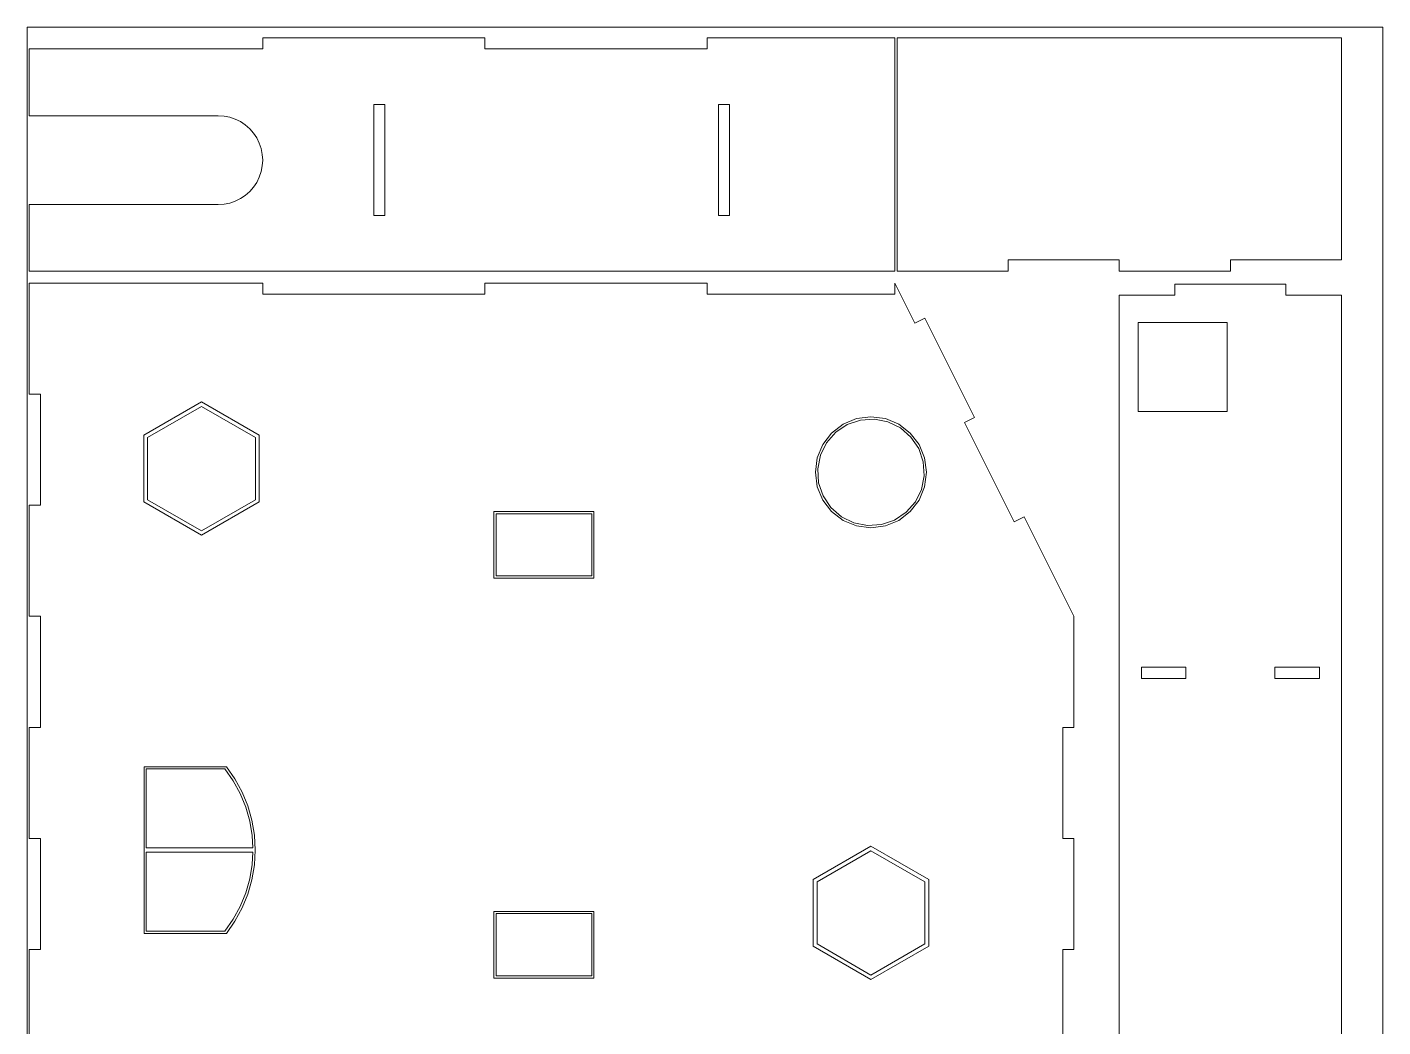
# Model space of a CAD drawing. Header units: millimetres. Extents: x -9 to 562, y -427 to 417.
# Drawn here: x -9 to 562, y -5 to 417 of the extents above; entities that cross this region are included whole.
import ezdxf

# ---------------------------------------------------------------- set-up
doc = ezdxf.new("R2010")
doc.units = ezdxf.units.MM
doc.header["$MEASUREMENT"] = 0
doc.layers.add('1', color=1, linetype='Continuous')
doc.layers.add('2', color=5, linetype='Continuous')

msp = doc.modelspace()

# ---------------------------------------------------------------- linework, layer by layer
at = {"lineweight": 5}
for points, knots in [([(90, 412.69), (90, 412.69), (90, 412.69), (90, 412.69), (90, 412.69), (90, 412.69), (90, 408), (90, 408)], [0, 0, 0, 0, 0.333333, 0.333333, 0.333333, 0.333333, 1, 1, 1, 1]), ([(183.75, 412.69), (183.75, 412.69), (183.75, 412.69), (183.75, 412.69), (183.75, 412.69), (183.75, 412.69), (183.75, 408), (183.75, 408)], [0, 0, 0, 0, 0.333333, 0.333333, 0.333333, 0.333333, 1, 1, 1, 1]), ([(356.63, 412.69), (356.63, 412.69), (277.5, 412.69), (277.5, 412.69), (277.5, 412.69), (277.5, 412.69), (277.5, 408), (277.5, 408), (277.5, 408), (277.5, 408), (183.75, 408), (183.75, 408), (183.75, 408), (183.75, 408), (183.75, 408), (183.75, 408)], [0, 0, 0, 0, 0.2, 0.2, 0.2, 0.2, 0.4, 0.4, 0.4, 0.4, 0.6, 0.6, 0.6, 0.6, 1, 1, 1, 1]), ([(356.63, 314.25), (356.63, 314.25), (356.63, 314.25), (356.63, 314.25), (356.63, 314.25), (356.63, 314.25), (356.63, 412.69), (356.63, 412.69)], [0, 0, 0, 0, 0.333333, 0.333333, 0.333333, 0.333333, 1, 1, 1, 1]), ([(545.07, 412.69), (545.07, 412.69), (545.07, 412.69), (545.07, 412.69), (545.07, 412.69), (545.07, 412.69), (357.57, 412.69), (357.57, 412.69), (357.57, 412.69), (357.57, 412.69), (357.57, 314.25), (357.57, 314.25), (357.57, 314.25), (357.57, 314.25), (404.45, 314.25), (404.45, 314.25)], [0, 0, 0, 0, 0.2, 0.2, 0.2, 0.2, 0.4, 0.4, 0.4, 0.4, 0.6, 0.6, 0.6, 0.6, 1, 1, 1, 1]), ([(498.2, 318.94), (498.2, 318.94), (498.2, 318.94), (498.2, 318.94), (498.2, 318.94), (498.2, 318.94), (545.07, 318.94), (545.07, 318.94), (545.07, 318.94), (545.07, 318.94), (545.07, 412.69), (545.07, 412.69)], [0, 0, 0, 0, 0.25, 0.25, 0.25, 0.25, 0.5, 0.5, 0.5, 0.5, 1, 1, 1, 1]), ([(90, 408), (90, 408), (-8.44, 408), (-8.44, 408), (-8.44, 408), (-8.44, 408), (-8.44, 379.8), (-8.44, 379.8), (-8.44, 379.8), (-8.44, 379.8), (-8.44, 379.8), (-8.44, 379.8)], [0, 0, 0, 0, 0.25, 0.25, 0.25, 0.25, 0.5, 0.5, 0.5, 0.5, 1, 1, 1, 1]), ([(141.56, 384.56), (141.56, 384.56), (141.56, 384.56), (141.56, 384.56), (141.56, 384.56), (141.56, 384.56), (141.56, 337.69), (141.56, 337.69), (141.56, 337.69), (141.56, 337.69), (136.88, 337.69), (136.88, 337.69), (136.88, 337.69), (136.88, 337.69), (136.88, 384.56), (136.88, 384.56), (136.88, 384.56), (136.88, 384.56), (141.56, 384.56), (141.56, 384.56)], [0, 0, 0, 0, 0.166667, 0.166667, 0.166667, 0.166667, 0.333333, 0.333333, 0.333333, 0.333333, 0.5, 0.5, 0.5, 0.5, 0.666667, 0.666667, 0.666667, 0.666667, 1, 1, 1, 1]), ([(282.19, 384.56), (282.19, 384.56), (282.19, 384.56), (282.19, 384.56), (282.19, 384.56), (282.19, 384.56), (286.88, 384.56), (286.88, 384.56), (286.88, 384.56), (286.88, 384.56), (286.88, 337.69), (286.88, 337.69), (286.88, 337.69), (286.88, 337.69), (282.19, 337.69), (282.19, 337.69), (282.19, 337.69), (282.19, 337.69), (282.19, 384.56), (282.19, 384.56)], [0, 0, 0, 0, 0.166667, 0.166667, 0.166667, 0.166667, 0.333333, 0.333333, 0.333333, 0.333333, 0.5, 0.5, 0.5, 0.5, 0.666667, 0.666667, 0.666667, 0.666667, 1, 1, 1, 1]), ([(90, 361.05), (90, 361.05), (89.84, 363.5), (89.84, 363.5), (89.84, 363.5), (89.84, 363.5), (89.36, 365.9), (89.36, 365.9), (89.36, 365.9), (89.36, 365.9), (88.57, 368.23), (88.57, 368.23), (88.57, 368.23), (88.57, 368.23), (87.49, 370.43), (87.49, 370.43), (87.49, 370.43), (87.49, 370.43), (86.13, 372.46), (86.13, 372.46), (86.13, 372.46), (86.13, 372.46), (84.51, 374.31), (84.51, 374.31), (84.51, 374.31), (84.51, 374.31), (82.66, 375.93), (82.66, 375.93), (82.66, 375.93), (82.66, 375.93), (80.62, 377.29), (80.62, 377.29), (80.62, 377.29), (80.62, 377.29), (78.43, 378.37), (78.43, 378.37), (78.43, 378.37), (78.43, 378.37), (76.1, 379.16), (76.1, 379.16), (76.1, 379.16), (76.1, 379.16), (73.7, 379.64), (73.7, 379.64), (73.7, 379.64), (73.7, 379.64), (71.25, 379.8), (71.25, 379.8), (71.25, 379.8), (71.25, 379.8), (-8.44, 379.8), (-8.44, 379.8)], [0, 0, 0, 0, 0.071429, 0.071429, 0.071429, 0.071429, 0.142857, 0.142857, 0.142857, 0.142857, 0.214286, 0.214286, 0.214286, 0.214286, 0.285714, 0.285714, 0.285714, 0.285714, 0.357143, 0.357143, 0.357143, 0.357143, 0.428571, 0.428571, 0.428571, 0.428571, 0.5, 0.5, 0.5, 0.5, 0.571429, 0.571429, 0.571429, 0.571429, 0.642857, 0.642857, 0.642857, 0.642857, 0.714286, 0.714286, 0.714286, 0.714286, 0.785714, 0.785714, 0.785714, 0.785714, 0.857143, 0.857143, 0.857143, 0.857143, 1, 1, 1, 1]), ([(90, 361.05), (90, 361.05), (90, 361.05), (90, 361.05), (90, 361.05), (90, 361.05), (89.84, 358.6), (89.84, 358.6), (89.84, 358.6), (89.84, 358.6), (89.36, 356.2), (89.36, 356.2), (89.36, 356.2), (89.36, 356.2), (88.57, 353.88), (88.57, 353.88), (88.57, 353.88), (88.57, 353.88), (87.49, 351.68), (87.49, 351.68), (87.49, 351.68), (87.49, 351.68), (86.13, 349.64), (86.13, 349.64), (86.13, 349.64), (86.13, 349.64), (84.51, 347.79), (84.51, 347.79), (84.51, 347.79), (84.51, 347.79), (82.66, 346.18), (82.66, 346.18), (82.66, 346.18), (82.66, 346.18), (80.62, 344.81), (80.62, 344.81), (80.62, 344.81), (80.62, 344.81), (78.43, 343.73), (78.43, 343.73), (78.43, 343.73), (78.43, 343.73), (76.1, 342.94), (76.1, 342.94), (76.1, 342.94), (76.1, 342.94), (73.7, 342.46), (73.7, 342.46), (73.7, 342.46), (73.7, 342.46), (71.25, 342.3), (71.25, 342.3)], [0, 0, 0, 0, 0.071429, 0.071429, 0.071429, 0.071429, 0.142857, 0.142857, 0.142857, 0.142857, 0.214286, 0.214286, 0.214286, 0.214286, 0.285714, 0.285714, 0.285714, 0.285714, 0.357143, 0.357143, 0.357143, 0.357143, 0.428571, 0.428571, 0.428571, 0.428571, 0.5, 0.5, 0.5, 0.5, 0.571429, 0.571429, 0.571429, 0.571429, 0.642857, 0.642857, 0.642857, 0.642857, 0.714286, 0.714286, 0.714286, 0.714286, 0.785714, 0.785714, 0.785714, 0.785714, 0.857143, 0.857143, 0.857143, 0.857143, 1, 1, 1, 1]), ([(-8.44, 342.3), (-8.44, 342.3), (-8.44, 342.3), (-8.44, 342.3), (-8.44, 342.3), (-8.44, 342.3), (-8.44, 314.25), (-8.44, 314.25)], [0, 0, 0, 0, 0.333333, 0.333333, 0.333333, 0.333333, 1, 1, 1, 1]), ([(404.45, 314.25), (404.45, 314.25), (404.45, 318.94), (404.45, 318.94), (404.45, 318.94), (404.45, 318.94), (451.32, 318.94), (451.32, 318.94), (451.32, 318.94), (451.32, 318.94), (451.32, 318.94), (451.32, 318.94)], [0, 0, 0, 0, 0.25, 0.25, 0.25, 0.25, 0.5, 0.5, 0.5, 0.5, 1, 1, 1, 1]), ([(498.2, 314.25), (498.2, 314.25), (498.2, 314.25), (498.2, 314.25), (498.2, 314.25), (498.2, 314.25), (498.2, 318.94), (498.2, 318.94)], [0, 0, 0, 0, 0.333333, 0.333333, 0.333333, 0.333333, 1, 1, 1, 1]), ([(-8.44, 314.25), (-8.44, 314.25), (-8.44, 314.25), (-8.44, 314.25), (-8.44, 314.25), (-8.44, 314.25), (356.63, 314.25), (356.63, 314.25)], [0, 0, 0, 0, 0.333333, 0.333333, 0.333333, 0.333333, 1, 1, 1, 1]), ([(-8.44, 309.19), (-8.44, 309.19), (-8.44, 309.19), (-8.44, 309.19), (-8.44, 309.19), (-8.44, 309.19), (-8.44, 262.31), (-8.44, 262.31), (-8.44, 262.31), (-8.44, 262.31), (-3.75, 262.31), (-3.75, 262.31), (-3.75, 262.31), (-3.75, 262.31), (-3.75, 215.44), (-3.75, 215.44)], [0, 0, 0, 0, 0.2, 0.2, 0.2, 0.2, 0.4, 0.4, 0.4, 0.4, 0.6, 0.6, 0.6, 0.6, 1, 1, 1, 1]), ([(277.5, 309.19), (277.5, 309.19), (277.5, 309.19), (277.5, 309.19), (277.5, 309.19), (277.5, 309.19), (183.75, 309.19), (183.75, 309.19), (183.75, 309.19), (183.75, 309.19), (183.75, 304.5), (183.75, 304.5), (183.75, 304.5), (183.75, 304.5), (90, 304.5), (90, 304.5)], [0, 0, 0, 0, 0.2, 0.2, 0.2, 0.2, 0.4, 0.4, 0.4, 0.4, 0.6, 0.6, 0.6, 0.6, 1, 1, 1, 1]), ([(356.63, 309.19), (356.63, 309.19), (356.63, 304.5), (356.63, 304.5), (356.63, 304.5), (356.63, 304.5), (277.5, 304.5), (277.5, 304.5)], [0, 0, 0, 0, 0.333333, 0.333333, 0.333333, 0.333333, 1, 1, 1, 1]), ([(390.26, 252.41), (390.26, 252.41), (369.3, 294.34), (369.3, 294.34), (369.3, 294.34), (369.3, 294.34), (365.11, 292.25), (365.11, 292.25), (365.11, 292.25), (365.11, 292.25), (356.63, 309.19), (356.63, 309.19)], [0, 0, 0, 0, 0.25, 0.25, 0.25, 0.25, 0.5, 0.5, 0.5, 0.5, 1, 1, 1, 1]), ([(451.32, 314.25), (451.32, 314.25), (451.32, 314.25), (451.32, 314.25), (451.32, 314.25), (451.32, 314.25), (498.2, 314.25), (498.2, 314.25)], [0, 0, 0, 0, 0.333333, 0.333333, 0.333333, 0.333333, 1, 1, 1, 1]), ([(474.76, 304.07), (474.76, 304.07), (474.76, 304.07), (474.76, 304.07), (474.76, 304.07), (474.76, 304.07), (451.32, 304.07), (451.32, 304.07), (451.32, 304.07), (451.32, 304.07), (451.32, 304.07), (451.32, 304.07)], [0, 0, 0, 0, 0.25, 0.25, 0.25, 0.25, 0.5, 0.5, 0.5, 0.5, 1, 1, 1, 1]), ([(451.32, 304.07), (451.32, 304.07), (451.32, -202.18), (451.32, -202.18), (451.32, -202.18), (451.32, -202.18), (474.76, -202.18), (474.76, -202.18), (474.76, -202.18), (474.76, -202.18), (474.76, -202.18), (474.76, -202.18)], [0, 0, 0, 0, 0.25, 0.25, 0.25, 0.25, 0.5, 0.5, 0.5, 0.5, 1, 1, 1, 1]), ([(521.63, 308.76), (521.63, 308.76), (521.63, 308.76), (521.63, 308.76), (521.63, 308.76), (521.63, 308.76), (474.76, 308.76), (474.76, 308.76), (474.76, 308.76), (474.76, 308.76), (474.76, 308.76), (474.76, 308.76), (474.76, 308.76), (474.76, 308.76), (474.76, 304.07), (474.76, 304.07)], [0, 0, 0, 0, 0.2, 0.2, 0.2, 0.2, 0.4, 0.4, 0.4, 0.4, 0.6, 0.6, 0.6, 0.6, 1, 1, 1, 1]), ([(521.63, -202.18), (521.63, -202.18), (545.07, -202.18), (545.07, -202.18), (545.07, -202.18), (545.07, -202.18), (545.07, 304.07), (545.07, 304.07), (545.07, 304.07), (545.07, 304.07), (521.63, 304.07), (521.63, 304.07)], [0, 0, 0, 0, 0.25, 0.25, 0.25, 0.25, 0.5, 0.5, 0.5, 0.5, 1, 1, 1, 1]), ([(459.33, 292.51), (459.33, 292.51), (496.83, 292.51), (496.83, 292.51), (496.83, 292.51), (496.83, 292.51), (496.83, 255.01), (496.83, 255.01), (496.83, 255.01), (496.83, 255.01), (459.33, 255.01), (459.33, 255.01), (459.33, 255.01), (459.33, 255.01), (459.33, 292.51), (459.33, 292.51)], [0, 0, 0, 0, 0.2, 0.2, 0.2, 0.2, 0.4, 0.4, 0.4, 0.4, 0.6, 0.6, 0.6, 0.6, 1, 1, 1, 1]), ([(64.15, 257.13), (64.15, 257.13), (64.15, 257.13), (64.15, 257.13), (64.15, 257.13), (64.15, 257.13), (41.42, 244), (41.42, 244), (41.42, 244), (41.42, 244), (41.42, 217.75), (41.42, 217.75), (41.42, 217.75), (41.42, 217.75), (64.15, 204.63), (64.15, 204.63), (64.15, 204.63), (64.15, 204.63), (86.89, 217.75), (86.89, 217.75), (86.89, 217.75), (86.89, 217.75), (86.89, 244), (86.89, 244), (86.89, 244), (86.89, 244), (64.15, 257.13), (64.15, 257.13)], [0, 0, 0, 0, 0.125, 0.125, 0.125, 0.125, 0.25, 0.25, 0.25, 0.25, 0.375, 0.375, 0.375, 0.375, 0.5, 0.5, 0.5, 0.5, 0.625, 0.625, 0.625, 0.625, 0.75, 0.75, 0.75, 0.75, 1, 1, 1, 1]), ([(324.11, 230.76), (324.11, 230.76), (324.11, 230.76), (324.11, 230.76), (324.11, 230.76), (324.11, 230.76), (324.5, 224.9), (324.5, 224.9), (324.5, 224.9), (324.5, 224.9), (326.4, 219.34), (326.4, 219.34), (326.4, 219.34), (326.4, 219.34), (329.67, 214.46), (329.67, 214.46), (329.67, 214.46), (329.67, 214.46), (334.1, 210.6), (334.1, 210.6), (334.1, 210.6), (334.1, 210.6), (339.37, 208.01), (339.37, 208.01), (339.37, 208.01), (339.37, 208.01), (345.13, 206.87), (345.13, 206.87), (345.13, 206.87), (345.13, 206.87), (350.99, 207.27), (350.99, 207.27), (350.99, 207.27), (350.99, 207.27), (356.55, 209.17), (356.55, 209.17), (356.55, 209.17), (356.55, 209.17), (361.43, 212.44), (361.43, 212.44), (361.43, 212.44), (361.43, 212.44), (365.29, 216.87), (365.29, 216.87), (365.29, 216.87), (365.29, 216.87), (367.88, 222.14), (367.88, 222.14), (367.88, 222.14), (367.88, 222.14), (369.02, 227.9), (369.02, 227.9), (369.02, 227.9), (369.02, 227.9), (368.62, 233.76), (368.62, 233.76), (368.62, 233.76), (368.62, 233.76), (366.72, 239.32), (366.72, 239.32), (366.72, 239.32), (366.72, 239.32), (363.45, 244.2), (363.45, 244.2), (363.45, 244.2), (363.45, 244.2), (359.03, 248.06), (359.03, 248.06), (359.03, 248.06), (359.03, 248.06), (353.75, 250.65), (353.75, 250.65), (353.75, 250.65), (353.75, 250.65), (347.99, 251.78), (347.99, 251.78), (347.99, 251.78), (347.99, 251.78), (342.13, 251.39), (342.13, 251.39), (342.13, 251.39), (342.13, 251.39), (336.57, 249.49), (336.57, 249.49), (336.57, 249.49), (336.57, 249.49), (331.69, 246.22), (331.69, 246.22), (331.69, 246.22), (331.69, 246.22), (327.83, 241.79), (327.83, 241.79), (327.83, 241.79), (327.83, 241.79), (325.24, 236.52), (325.24, 236.52), (325.24, 236.52), (325.24, 236.52), (324.11, 230.76), (324.11, 230.76)], [0, 0, 0, 0, 0.038462, 0.038462, 0.038462, 0.038462, 0.076923, 0.076923, 0.076923, 0.076923, 0.115385, 0.115385, 0.115385, 0.115385, 0.153846, 0.153846, 0.153846, 0.153846, 0.192308, 0.192308, 0.192308, 0.192308, 0.230769, 0.230769, 0.230769, 0.230769, 0.269231, 0.269231, 0.269231, 0.269231, 0.307692, 0.307692, 0.307692, 0.307692, 0.346154, 0.346154, 0.346154, 0.346154, 0.384615, 0.384615, 0.384615, 0.384615, 0.423077, 0.423077, 0.423077, 0.423077, 0.461538, 0.461538, 0.461538, 0.461538, 0.5, 0.5, 0.5, 0.5, 0.538462, 0.538462, 0.538462, 0.538462, 0.576923, 0.576923, 0.576923, 0.576923, 0.615385, 0.615385, 0.615385, 0.615385, 0.653846, 0.653846, 0.653846, 0.653846, 0.692308, 0.692308, 0.692308, 0.692308, 0.730769, 0.730769, 0.730769, 0.730769, 0.769231, 0.769231, 0.769231, 0.769231, 0.807692, 0.807692, 0.807692, 0.807692, 0.846154, 0.846154, 0.846154, 0.846154, 0.884615, 0.884615, 0.884615, 0.884615, 0.923077, 0.923077, 0.923077, 0.923077, 1, 1, 1, 1]), ([(390.26, 252.41), (390.26, 252.41), (390.26, 252.41), (390.26, 252.41), (390.26, 252.41), (390.26, 252.41), (386.07, 250.32), (386.07, 250.32)], [0, 0, 0, 0, 0.333333, 0.333333, 0.333333, 0.333333, 1, 1, 1, 1]), ([(386.07, 250.32), (386.07, 250.32), (407.03, 208.39), (407.03, 208.39), (407.03, 208.39), (407.03, 208.39), (411.22, 210.49), (411.22, 210.49)], [0, 0, 0, 0, 0.333333, 0.333333, 0.333333, 0.333333, 1, 1, 1, 1]), ([(-8.44, 215.44), (-8.44, 215.44), (-8.44, 168.56), (-8.44, 168.56), (-8.44, 168.56), (-8.44, 168.56), (-8.44, 168.56), (-8.44, 168.56)], [0, 0, 0, 0, 0.333333, 0.333333, 0.333333, 0.333333, 1, 1, 1, 1]), ([(228.79, 185.62), (228.79, 185.62), (228.79, 185.62), (228.79, 185.62), (228.79, 185.62), (228.79, 185.62), (188.48, 185.62), (188.48, 185.62), (188.48, 185.62), (188.48, 185.62), (188.48, 211.87), (188.48, 211.87), (188.48, 211.87), (188.48, 211.87), (228.79, 211.87), (228.79, 211.87), (228.79, 211.87), (228.79, 211.87), (228.79, 185.62), (228.79, 185.62)], [0, 0, 0, 0, 0.166667, 0.166667, 0.166667, 0.166667, 0.333333, 0.333333, 0.333333, 0.333333, 0.5, 0.5, 0.5, 0.5, 0.666667, 0.666667, 0.666667, 0.666667, 1, 1, 1, 1]), ([(-8.44, 168.56), (-8.44, 168.56), (-3.75, 168.56), (-3.75, 168.56), (-3.75, 168.56), (-3.75, 168.56), (-3.75, 121.69), (-3.75, 121.69), (-3.75, 121.69), (-3.75, 121.69), (-3.75, 121.69), (-3.75, 121.69)], [0, 0, 0, 0, 0.25, 0.25, 0.25, 0.25, 0.5, 0.5, 0.5, 0.5, 1, 1, 1, 1]), ([(460.7, 142.35), (460.7, 142.35), (460.7, 147.04), (460.7, 147.04), (460.7, 147.04), (460.7, 147.04), (460.7, 147.04), (460.7, 147.04)], [0, 0, 0, 0, 0.333333, 0.333333, 0.333333, 0.333333, 1, 1, 1, 1]), ([(460.7, 147.04), (460.7, 147.04), (479.45, 147.04), (479.45, 147.04), (479.45, 147.04), (479.45, 147.04), (479.45, 142.35), (479.45, 142.35), (479.45, 142.35), (479.45, 142.35), (479.45, 142.35), (479.45, 142.35)], [0, 0, 0, 0, 0.25, 0.25, 0.25, 0.25, 0.5, 0.5, 0.5, 0.5, 1, 1, 1, 1]), ([(516.95, 142.35), (516.95, 142.35), (516.95, 147.04), (516.95, 147.04), (516.95, 147.04), (516.95, 147.04), (516.95, 147.04), (516.95, 147.04)], [0, 0, 0, 0, 0.333333, 0.333333, 0.333333, 0.333333, 1, 1, 1, 1]), ([(516.95, 147.04), (516.95, 147.04), (535.7, 147.04), (535.7, 147.04), (535.7, 147.04), (535.7, 147.04), (535.7, 142.35), (535.7, 142.35), (535.7, 142.35), (535.7, 142.35), (535.7, 142.35), (535.7, 142.35)], [0, 0, 0, 0, 0.25, 0.25, 0.25, 0.25, 0.5, 0.5, 0.5, 0.5, 1, 1, 1, 1]), ([(479.45, 142.35), (479.45, 142.35), (460.7, 142.35), (460.7, 142.35), (460.7, 142.35), (460.7, 142.35), (460.7, 142.35), (460.7, 142.35)], [0, 0, 0, 0, 0.333333, 0.333333, 0.333333, 0.333333, 1, 1, 1, 1]), ([(535.7, 142.35), (535.7, 142.35), (516.95, 142.35), (516.95, 142.35), (516.95, 142.35), (516.95, 142.35), (516.95, 142.35), (516.95, 142.35)], [0, 0, 0, 0, 0.333333, 0.333333, 0.333333, 0.333333, 1, 1, 1, 1]), ([(-8.44, 121.69), (-8.44, 121.69), (-8.44, 74.81), (-8.44, 74.81), (-8.44, 74.81), (-8.44, 74.81), (-8.44, 74.81), (-8.44, 74.81)], [0, 0, 0, 0, 0.333333, 0.333333, 0.333333, 0.333333, 1, 1, 1, 1]), ([(85.85, 70.89), (85.85, 70.89), (85.85, 70.89), (85.85, 70.89), (85.85, 70.89), (85.85, 70.89), (85.56, 76.08), (85.56, 76.08), (85.56, 76.08), (85.56, 76.08), (84.54, 82.14), (84.54, 82.14), (84.54, 82.14), (84.54, 82.14), (82.86, 88.05), (82.86, 88.05), (82.86, 88.05), (82.86, 88.05), (80.54, 93.74), (80.54, 93.74), (80.54, 93.74), (80.54, 93.74), (77.6, 99.13), (77.6, 99.13), (77.6, 99.13), (77.6, 99.13), (74.08, 104.17), (74.08, 104.17), (74.08, 104.17), (74.08, 104.17), (40.9, 104.17), (40.9, 104.17), (40.9, 104.17), (40.9, 104.17), (40.9, 70.89), (40.9, 70.89), (40.9, 70.89), (40.9, 70.89), (85.85, 70.89), (85.85, 70.89)], [0, 0, 0, 0, 0.090909, 0.090909, 0.090909, 0.090909, 0.181818, 0.181818, 0.181818, 0.181818, 0.272727, 0.272727, 0.272727, 0.272727, 0.363636, 0.363636, 0.363636, 0.363636, 0.454545, 0.454545, 0.454545, 0.454545, 0.545455, 0.545455, 0.545455, 0.545455, 0.636364, 0.636364, 0.636364, 0.636364, 0.727273, 0.727273, 0.727273, 0.727273, 0.818182, 0.818182, 0.818182, 0.818182, 1, 1, 1, 1]), ([(-8.44, 74.81), (-8.44, 74.81), (-3.75, 74.81), (-3.75, 74.81), (-3.75, 74.81), (-3.75, 74.81), (-3.75, 27.94), (-3.75, 27.94), (-3.75, 27.94), (-3.75, 27.94), (-3.75, 27.94), (-3.75, 27.94)], [0, 0, 0, 0, 0.25, 0.25, 0.25, 0.25, 0.5, 0.5, 0.5, 0.5, 1, 1, 1, 1]), ([(432.19, 74.81), (432.19, 74.81), (427.5, 74.81), (427.5, 74.81), (427.5, 74.81), (427.5, 74.81), (427.5, 74.81), (427.5, 74.81)], [0, 0, 0, 0, 0.333333, 0.333333, 0.333333, 0.333333, 1, 1, 1, 1]), ([(40.9, 69.01), (40.9, 69.01), (40.9, 69.01), (40.9, 69.01), (40.9, 69.01), (40.9, 69.01), (40.9, 35.73), (40.9, 35.73)], [0, 0, 0, 0, 0.333333, 0.333333, 0.333333, 0.333333, 1, 1, 1, 1]), ([(40.9, 35.73), (40.9, 35.73), (74.08, 35.73), (74.08, 35.73), (74.08, 35.73), (74.08, 35.73), (77.6, 40.77), (77.6, 40.77), (77.6, 40.77), (77.6, 40.77), (80.54, 46.16), (80.54, 46.16), (80.54, 46.16), (80.54, 46.16), (82.86, 51.85), (82.86, 51.85), (82.86, 51.85), (82.86, 51.85), (84.54, 57.76), (84.54, 57.76), (84.54, 57.76), (84.54, 57.76), (85.56, 63.81), (85.56, 63.81), (85.56, 63.81), (85.56, 63.81), (85.85, 69.01), (85.85, 69.01), (85.85, 69.01), (85.85, 69.01), (85.85, 69.01), (85.85, 69.01)], [0, 0, 0, 0, 0.111111, 0.111111, 0.111111, 0.111111, 0.222222, 0.222222, 0.222222, 0.222222, 0.333333, 0.333333, 0.333333, 0.333333, 0.444444, 0.444444, 0.444444, 0.444444, 0.555556, 0.555556, 0.555556, 0.555556, 0.666667, 0.666667, 0.666667, 0.666667, 0.777778, 0.777778, 0.777778, 0.777778, 1, 1, 1, 1]), ([(346.56, 69.67), (346.56, 69.67), (346.56, 69.67), (346.56, 69.67), (346.56, 69.67), (346.56, 69.67), (323.83, 56.55), (323.83, 56.55), (323.83, 56.55), (323.83, 56.55), (323.83, 30.3), (323.83, 30.3), (323.83, 30.3), (323.83, 30.3), (346.56, 17.17), (346.56, 17.17), (346.56, 17.17), (346.56, 17.17), (369.29, 30.3), (369.29, 30.3), (369.29, 30.3), (369.29, 30.3), (369.29, 56.55), (369.29, 56.55), (369.29, 56.55), (369.29, 56.55), (346.56, 69.67), (346.56, 69.67)], [0, 0, 0, 0, 0.125, 0.125, 0.125, 0.125, 0.25, 0.25, 0.25, 0.25, 0.375, 0.375, 0.375, 0.375, 0.5, 0.5, 0.5, 0.5, 0.625, 0.625, 0.625, 0.625, 0.75, 0.75, 0.75, 0.75, 1, 1, 1, 1]), ([(188.48, 43.12), (188.48, 43.12), (188.48, 43.12), (188.48, 43.12), (188.48, 43.12), (188.48, 43.12), (228.79, 43.12), (228.79, 43.12), (228.79, 43.12), (228.79, 43.12), (228.79, 16.87), (228.79, 16.87), (228.79, 16.87), (228.79, 16.87), (188.48, 16.87), (188.48, 16.87), (188.48, 16.87), (188.48, 16.87), (188.48, 43.12), (188.48, 43.12)], [0, 0, 0, 0, 0.166667, 0.166667, 0.166667, 0.166667, 0.333333, 0.333333, 0.333333, 0.333333, 0.5, 0.5, 0.5, 0.5, 0.666667, 0.666667, 0.666667, 0.666667, 1, 1, 1, 1]), ([(-8.44, 27.94), (-8.44, 27.94), (-8.44, -18.94), (-8.44, -18.94), (-8.44, -18.94), (-8.44, -18.94), (-8.44, -18.94), (-8.44, -18.94)], [0, 0, 0, 0, 0.333333, 0.333333, 0.333333, 0.333333, 1, 1, 1, 1]), ([(432.19, -65.81), (432.19, -65.81), (432.19, -18.94), (432.19, -18.94), (432.19, -18.94), (432.19, -18.94), (427.5, -18.94), (427.5, -18.94), (427.5, -18.94), (427.5, -18.94), (427.5, 27.94), (427.5, 27.94)], [0, 0, 0, 0, 0.25, 0.25, 0.25, 0.25, 0.5, 0.5, 0.5, 0.5, 1, 1, 1, 1])]:
    msp.add_open_spline(points, degree=3, knots=knots, dxfattribs=at)
for points in [[(183.75, 412.69), (183.75, 412.69), (90, 412.69), (90, 412.69)], [(-8.44, 342.3), (-8.44, 342.3), (71.25, 342.3), (71.25, 342.3)], [(451.32, 314.25), (451.32, 314.25), (451.32, 318.94), (451.32, 318.94)], [(90, 309.19), (90, 309.19), (-8.44, 309.19), (-8.44, 309.19)], [(90, 309.19), (90, 309.19), (90, 304.5), (90, 304.5)], [(277.5, 309.19), (277.5, 309.19), (277.5, 304.5), (277.5, 304.5)], [(521.63, 308.76), (521.63, 308.76), (474.76, 308.76), (474.76, 308.76)], [(521.63, 308.76), (521.63, 308.76), (521.63, 304.07), (521.63, 304.07)], [(-8.44, 215.44), (-8.44, 215.44), (-3.75, 215.44), (-3.75, 215.44)], [(432.19, 168.56), (432.19, 168.56), (411.22, 210.49), (411.22, 210.49)], [(432.19, 121.69), (432.19, 121.69), (432.19, 168.56), (432.19, 168.56)], [(-8.44, 121.69), (-8.44, 121.69), (-3.75, 121.69), (-3.75, 121.69)], [(432.19, 121.69), (432.19, 121.69), (427.5, 121.69), (427.5, 121.69)], [(427.5, 74.81), (427.5, 74.81), (427.5, 121.69), (427.5, 121.69)], [(432.19, 27.94), (432.19, 27.94), (432.19, 74.81), (432.19, 74.81)], [(40.9, 69.01), (40.9, 69.01), (85.85, 69.01), (85.85, 69.01)], [(-8.44, 27.94), (-8.44, 27.94), (-3.75, 27.94), (-3.75, 27.94)], [(432.19, 27.94), (432.19, 27.94), (427.5, 27.94), (427.5, 27.94)]]:
    msp.add_open_spline(points, degree=3, dxfattribs=at)
at = {"layer": '1', "lineweight": 5}
for points, knots in [([(64.15, 202.75), (64.15, 202.75), (64.15, 202.75), (64.15, 202.75), (64.15, 202.75), (64.15, 202.75), (88.51, 216.81), (88.51, 216.81), (88.51, 216.81), (88.51, 216.81), (88.51, 244.94), (88.51, 244.94), (88.51, 244.94), (88.51, 244.94), (64.15, 259), (64.15, 259), (64.15, 259), (64.15, 259), (39.8, 244.94), (39.8, 244.94), (39.8, 244.94), (39.8, 244.94), (39.8, 216.81), (39.8, 216.81), (39.8, 216.81), (39.8, 216.81), (64.15, 202.75), (64.15, 202.75)], [0, 0, 0, 0, 0.125, 0.125, 0.125, 0.125, 0.25, 0.25, 0.25, 0.25, 0.375, 0.375, 0.375, 0.375, 0.5, 0.5, 0.5, 0.5, 0.625, 0.625, 0.625, 0.625, 0.75, 0.75, 0.75, 0.75, 1, 1, 1, 1]), ([(340.5, 251.97), (340.5, 251.97), (340.5, 251.97), (340.5, 251.97), (340.5, 251.97), (340.5, 251.97), (334.84, 249.63), (334.84, 249.63), (334.84, 249.63), (334.84, 249.63), (329.99, 245.9), (329.99, 245.9), (329.99, 245.9), (329.99, 245.9), (326.26, 241.05), (326.26, 241.05), (326.26, 241.05), (326.26, 241.05), (323.92, 235.4), (323.92, 235.4), (323.92, 235.4), (323.92, 235.4), (323.12, 229.33), (323.12, 229.33), (323.12, 229.33), (323.12, 229.33), (323.92, 223.26), (323.92, 223.26), (323.92, 223.26), (323.92, 223.26), (326.26, 217.61), (326.26, 217.61), (326.26, 217.61), (326.26, 217.61), (329.99, 212.76), (329.99, 212.76), (329.99, 212.76), (329.99, 212.76), (334.84, 209.03), (334.84, 209.03), (334.84, 209.03), (334.84, 209.03), (340.5, 206.69), (340.5, 206.69), (340.5, 206.69), (340.5, 206.69), (346.56, 205.89), (346.56, 205.89), (346.56, 205.89), (346.56, 205.89), (352.63, 206.69), (352.63, 206.69), (352.63, 206.69), (352.63, 206.69), (358.28, 209.03), (358.28, 209.03), (358.28, 209.03), (358.28, 209.03), (363.13, 212.76), (363.13, 212.76), (363.13, 212.76), (363.13, 212.76), (366.86, 217.61), (366.86, 217.61), (366.86, 217.61), (366.86, 217.61), (369.2, 223.26), (369.2, 223.26), (369.2, 223.26), (369.2, 223.26), (370, 229.33), (370, 229.33), (370, 229.33), (370, 229.33), (369.2, 235.4), (369.2, 235.4), (369.2, 235.4), (369.2, 235.4), (366.86, 241.05), (366.86, 241.05), (366.86, 241.05), (366.86, 241.05), (363.13, 245.9), (363.13, 245.9), (363.13, 245.9), (363.13, 245.9), (358.28, 249.63), (358.28, 249.63), (358.28, 249.63), (358.28, 249.63), (352.63, 251.97), (352.63, 251.97), (352.63, 251.97), (352.63, 251.97), (346.56, 252.77), (346.56, 252.77), (346.56, 252.77), (346.56, 252.77), (340.5, 251.97), (340.5, 251.97)], [0, 0, 0, 0, 0.038462, 0.038462, 0.038462, 0.038462, 0.076923, 0.076923, 0.076923, 0.076923, 0.115385, 0.115385, 0.115385, 0.115385, 0.153846, 0.153846, 0.153846, 0.153846, 0.192308, 0.192308, 0.192308, 0.192308, 0.230769, 0.230769, 0.230769, 0.230769, 0.269231, 0.269231, 0.269231, 0.269231, 0.307692, 0.307692, 0.307692, 0.307692, 0.346154, 0.346154, 0.346154, 0.346154, 0.384615, 0.384615, 0.384615, 0.384615, 0.423077, 0.423077, 0.423077, 0.423077, 0.461538, 0.461538, 0.461538, 0.461538, 0.5, 0.5, 0.5, 0.5, 0.538462, 0.538462, 0.538462, 0.538462, 0.576923, 0.576923, 0.576923, 0.576923, 0.615385, 0.615385, 0.615385, 0.615385, 0.653846, 0.653846, 0.653846, 0.653846, 0.692308, 0.692308, 0.692308, 0.692308, 0.730769, 0.730769, 0.730769, 0.730769, 0.769231, 0.769231, 0.769231, 0.769231, 0.807692, 0.807692, 0.807692, 0.807692, 0.846154, 0.846154, 0.846154, 0.846154, 0.884615, 0.884615, 0.884615, 0.884615, 0.923077, 0.923077, 0.923077, 0.923077, 1, 1, 1, 1]), ([(229.73, 212.81), (229.73, 212.81), (229.73, 212.81), (229.73, 212.81), (229.73, 212.81), (229.73, 212.81), (229.73, 184.69), (229.73, 184.69), (229.73, 184.69), (229.73, 184.69), (187.54, 184.69), (187.54, 184.69), (187.54, 184.69), (187.54, 184.69), (187.54, 212.81), (187.54, 212.81), (187.54, 212.81), (187.54, 212.81), (229.73, 212.81), (229.73, 212.81)], [0, 0, 0, 0, 0.166667, 0.166667, 0.166667, 0.166667, 0.333333, 0.333333, 0.333333, 0.333333, 0.5, 0.5, 0.5, 0.5, 0.666667, 0.666667, 0.666667, 0.666667, 1, 1, 1, 1]), ([(40.9, 105.1), (40.9, 105.1), (40.9, 105.1), (40.9, 105.1), (40.9, 105.1), (40.9, 105.1), (39.96, 105.1), (39.96, 105.1), (39.96, 105.1), (39.96, 105.1), (39.96, 34.79), (39.96, 34.79), (39.96, 34.79), (39.96, 34.79), (74.66, 34.79), (74.66, 34.79), (74.66, 34.79), (74.66, 34.79), (78.28, 39.96), (78.28, 39.96), (78.28, 39.96), (78.28, 39.96), (81.31, 45.5), (81.31, 45.5), (81.31, 45.5), (81.31, 45.5), (83.71, 51.35), (83.71, 51.35), (83.71, 51.35), (83.71, 51.35), (85.44, 57.42), (85.44, 57.42), (85.44, 57.42), (85.44, 57.42), (86.49, 63.64), (86.49, 63.64), (86.49, 63.64), (86.49, 63.64), (86.84, 69.95), (86.84, 69.95), (86.84, 69.95), (86.84, 69.95), (86.49, 76.25), (86.49, 76.25), (86.49, 76.25), (86.49, 76.25), (85.44, 82.48), (85.44, 82.48), (85.44, 82.48), (85.44, 82.48), (83.71, 88.55), (83.71, 88.55), (83.71, 88.55), (83.71, 88.55), (81.31, 94.39), (81.31, 94.39), (81.31, 94.39), (81.31, 94.39), (78.28, 99.93), (78.28, 99.93), (78.28, 99.93), (78.28, 99.93), (74.66, 105.1), (74.66, 105.1), (74.66, 105.1), (74.66, 105.1), (40.9, 105.1), (40.9, 105.1)], [0, 0, 0, 0, 0.055556, 0.055556, 0.055556, 0.055556, 0.111111, 0.111111, 0.111111, 0.111111, 0.166667, 0.166667, 0.166667, 0.166667, 0.222222, 0.222222, 0.222222, 0.222222, 0.277778, 0.277778, 0.277778, 0.277778, 0.333333, 0.333333, 0.333333, 0.333333, 0.388889, 0.388889, 0.388889, 0.388889, 0.444444, 0.444444, 0.444444, 0.444444, 0.5, 0.5, 0.5, 0.5, 0.555556, 0.555556, 0.555556, 0.555556, 0.611111, 0.611111, 0.611111, 0.611111, 0.666667, 0.666667, 0.666667, 0.666667, 0.722222, 0.722222, 0.722222, 0.722222, 0.777778, 0.777778, 0.777778, 0.777778, 0.833333, 0.833333, 0.833333, 0.833333, 0.888889, 0.888889, 0.888889, 0.888889, 1, 1, 1, 1]), ([(346.56, 71.55), (346.56, 71.55), (346.56, 71.55), (346.56, 71.55), (346.56, 71.55), (346.56, 71.55), (322.2, 57.49), (322.2, 57.49), (322.2, 57.49), (322.2, 57.49), (322.2, 29.36), (322.2, 29.36), (322.2, 29.36), (322.2, 29.36), (346.56, 15.3), (346.56, 15.3), (346.56, 15.3), (346.56, 15.3), (370.92, 29.36), (370.92, 29.36), (370.92, 29.36), (370.92, 29.36), (370.92, 57.49), (370.92, 57.49), (370.92, 57.49), (370.92, 57.49), (346.56, 71.55), (346.56, 71.55)], [0, 0, 0, 0, 0.125, 0.125, 0.125, 0.125, 0.25, 0.25, 0.25, 0.25, 0.375, 0.375, 0.375, 0.375, 0.5, 0.5, 0.5, 0.5, 0.625, 0.625, 0.625, 0.625, 0.75, 0.75, 0.75, 0.75, 1, 1, 1, 1]), ([(229.73, 44.06), (229.73, 44.06), (229.73, 44.06), (229.73, 44.06), (229.73, 44.06), (229.73, 44.06), (229.73, 15.94), (229.73, 15.94), (229.73, 15.94), (229.73, 15.94), (187.54, 15.94), (187.54, 15.94), (187.54, 15.94), (187.54, 15.94), (187.54, 44.06), (187.54, 44.06), (187.54, 44.06), (187.54, 44.06), (229.73, 44.06), (229.73, 44.06)], [0, 0, 0, 0, 0.166667, 0.166667, 0.166667, 0.166667, 0.333333, 0.333333, 0.333333, 0.333333, 0.5, 0.5, 0.5, 0.5, 0.666667, 0.666667, 0.666667, 0.666667, 1, 1, 1, 1])]:
    msp.add_open_spline(points, degree=3, knots=knots, dxfattribs=at)
at = {"layer": '2', "lineweight": 5}
msp.add_open_spline([(-9.38, 417.19), (-9.38, 417.19), (-9.38, -426.56), (-9.38, -426.56), (-9.38, -426.56), (-9.38, -426.56), (562.5, -426.56), (562.5, -426.56), (562.5, -426.56), (562.5, -426.56), (562.5, 417.19), (562.5, 417.19), (562.5, 417.19), (562.5, 417.19), (-9.38, 417.19), (-9.38, 417.19)], degree=3, knots=[0, 0, 0, 0, 0.2, 0.2, 0.2, 0.2, 0.4, 0.4, 0.4, 0.4, 0.6, 0.6, 0.6, 0.6, 1, 1, 1, 1], dxfattribs=at)

doc.saveas('drawing.dxf')
